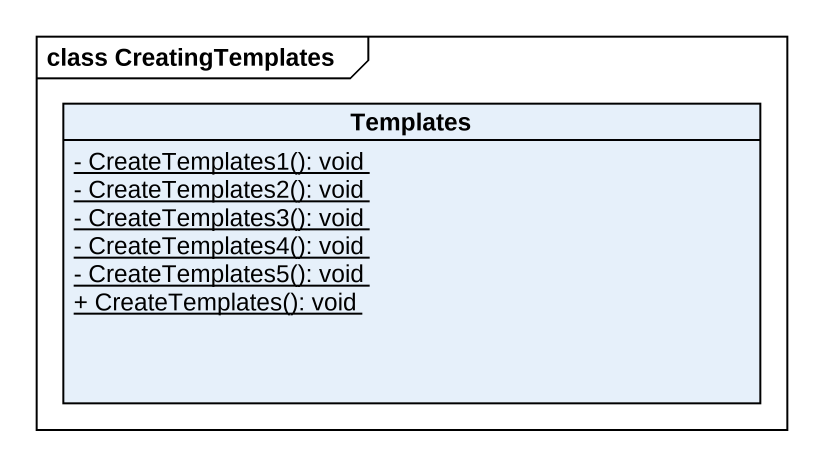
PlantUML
@startuml
mainframe class CreatingTemplates
hide circle
hide empty members
skinparam classAttributeIconSize 0
class Templates {
  {static} - CreateTemplates1(): void
  {static} - CreateTemplates2(): void
  {static} - CreateTemplates3(): void
  {static} - CreateTemplates4(): void
  {static} - CreateTemplates5(): void
  {static} + CreateTemplates(): void
}
@enduml
